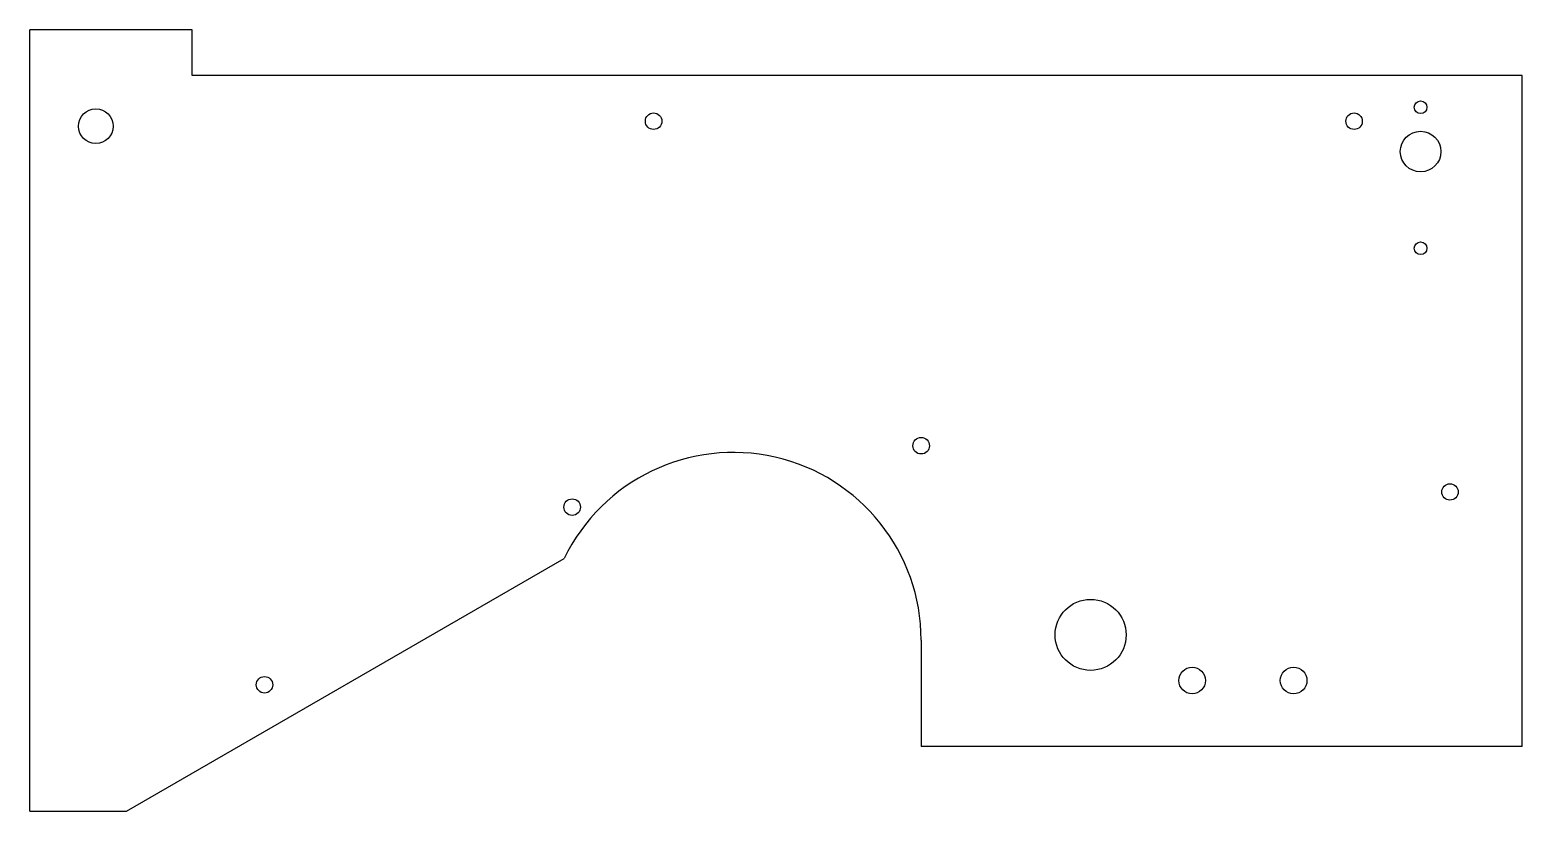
# Model space of a CAD drawing. Header units: millimetres. Extents: x 6 to 300, y 0 to 154.
import ezdxf

# ---------------------------------------------------------------- set-up
doc = ezdxf.new("R2010")
doc.units = ezdxf.units.MM

msp = doc.modelspace()

# ---------------------------------------------------------------- linework, layer by layer
at = {"color": 7, "linetype": 'Continuous', "lineweight": 25}
for p, q in [((38, 154), (6, 154)), ((6, 0), (6, 154)), ((38, 145), (38, 154)), ((300, 145), (38, 145)), ((300, 12.75), (300, 145)), ((25.03, 0), (111.29, 49.8)), ((181.6, 33.7), (181.6, 12.75)), ((300, 12.75), (181.6, 12.75)), ((6, 0), (25.03, 0))]:
    msp.add_line(p, q, dxfattribs=at)
for centre, radius in [((19, 135), 3.43), ((280, 138.75), 1.25), ((128.89, 135.99), 1.63), ((266.89, 135.99), 1.62), ((280, 130), 4), ((280, 110.95), 1.25), ((181.6, 72.03), 1.63), ((285.78, 62.92), 1.62), ((112.84, 59.93), 1.63), ((214.98, 34.75), 7), ((52.23, 24.91), 1.62), ((234.98, 25.75), 2.62), ((254.98, 25.75), 2.63)]:
    msp.add_circle(centre, radius, dxfattribs=at)
msp.add_arc((144.6, 33.7), 37, 0, 154.2061, dxfattribs=at)

doc.saveas('drawing.dxf')
